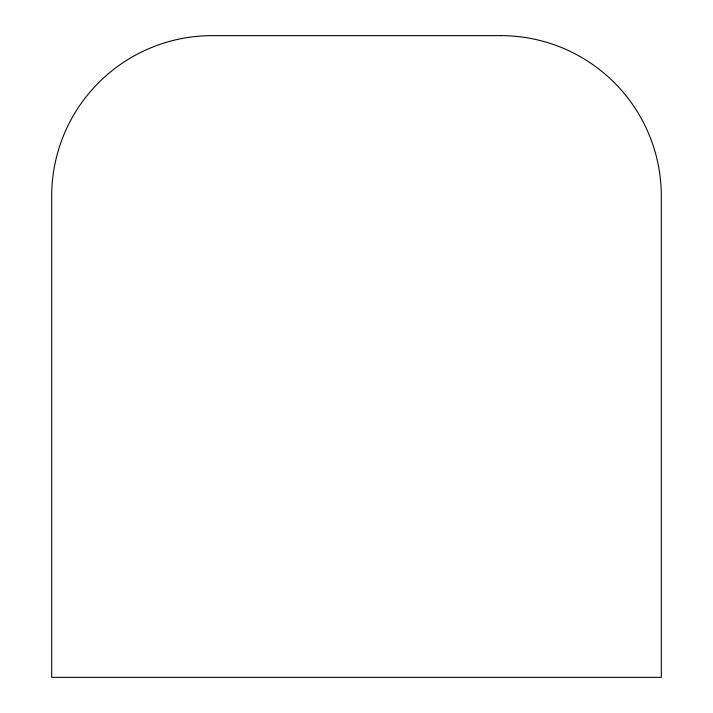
<?xml version="1.0" encoding="UTF-8"?>
<svg xmlns="http://www.w3.org/2000/svg" width="713" height="713" viewBox="0 0 713 713"><rect width="100%" height="100%" fill="white"/><g stroke="black" fill="none" stroke-linecap="round" stroke-linejoin="round"><path stroke-width="1.07" d="M500.882 35.65L212.118 35.65A160.425 160.425 0 0 0 51.693 196.075L51.693 677.35L661.308 677.35L661.308 196.075A160.425 160.425 0 0 0 500.882 35.65"/></g></svg>
